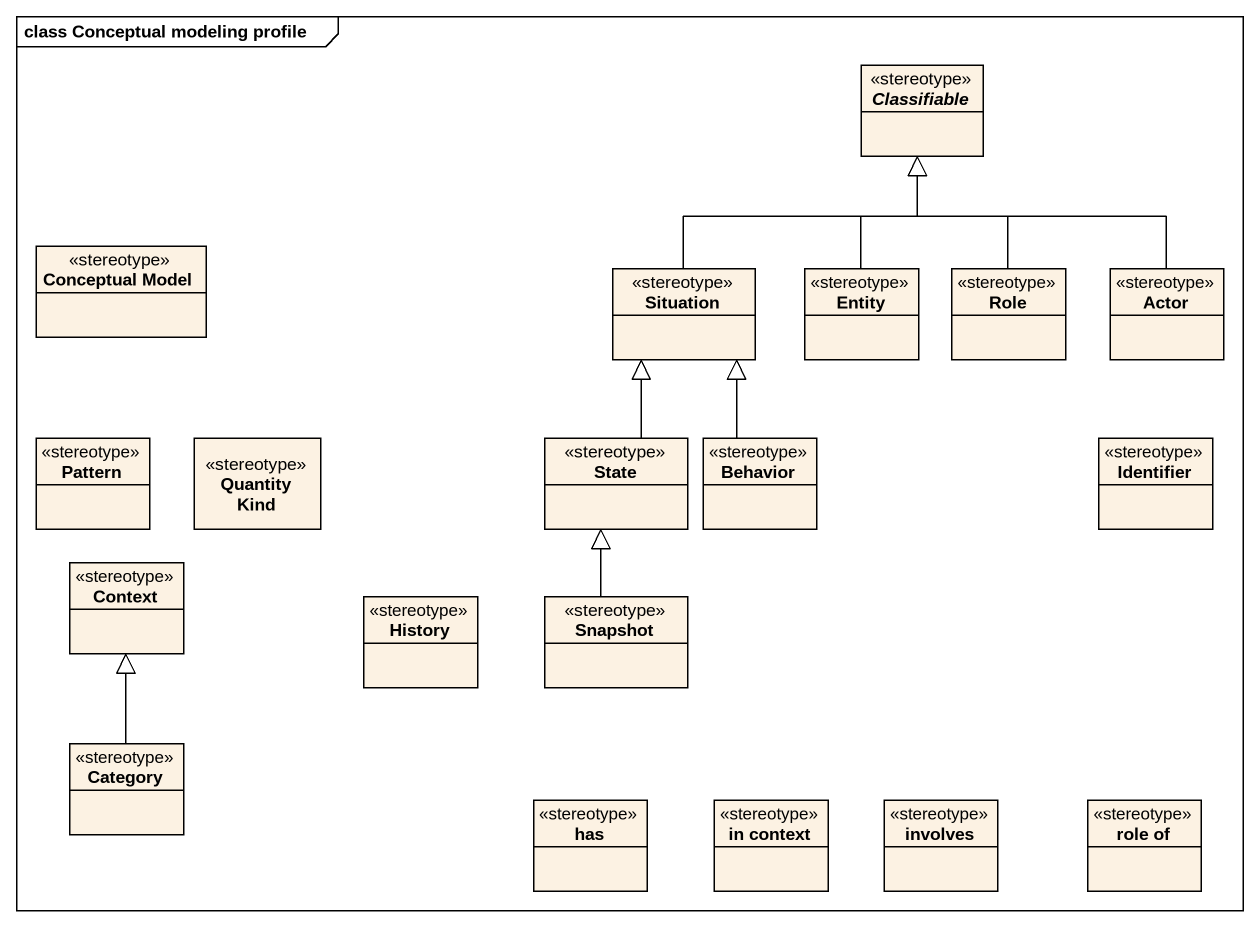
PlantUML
@startuml
mainframe class Conceptual modeling profile
hide circle
hide empty members
abstract class Classifiable <<stereotype>>
class "Conceptual Model" as Conceptual_Model <<stereotype>>
class Situation <<stereotype>>
class "Entity" as Entity_ <<stereotype>>
class Role <<stereotype>>
class "Actor" as Actor_ <<stereotype>>
class Pattern <<stereotype>>
class "Quantity Kind" as Quantity_Kind <<stereotype>>
class "State" as State_ <<stereotype>>
class Behavior <<stereotype>>
class Identifier <<stereotype>>
class Context <<stereotype>>
class History <<stereotype>>
class Snapshot <<stereotype>>
class Category <<stereotype>>
class has <<stereotype>>
class "in context" as in_context <<stereotype>>
class involves <<stereotype>>
class "role of" as role_of <<stereotype>>
Situation -up-|> Classifiable
Entity_ -up-|> Classifiable
Role -up-|> Classifiable
Actor_ -up-|> Classifiable
State_ -up-|> Situation
Behavior -up-|> Situation
Snapshot -up-|> State_
Category -up-|> Context
@enduml
